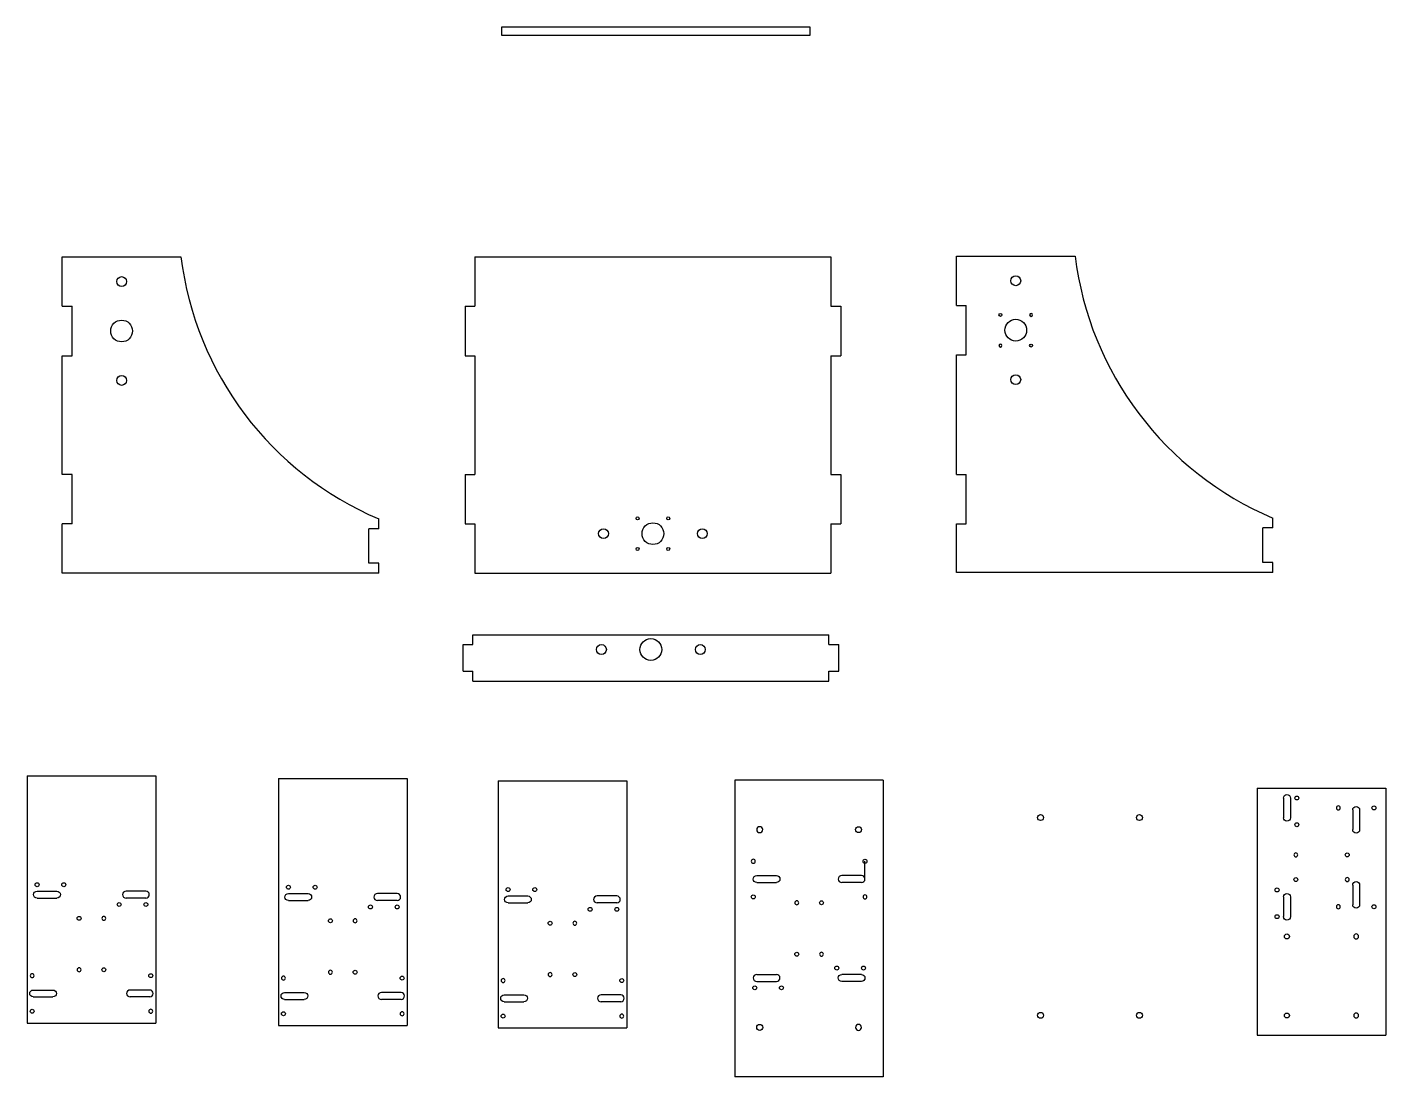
# Model space of a CAD drawing. Header units: millimetres. Extents: x -591 to 783, y -509 to 553.
import ezdxf

# ---------------------------------------------------------------- set-up
doc = ezdxf.new("R2010")
doc.units = ezdxf.units.MM
doc.layers.add('VISIBLE', color=7, linetype='Continuous')

msp = doc.modelspace()

# ---------------------------------------------------------------- linework, layer by layer
for p, q in [((-545.6, 100.4, -312), (-555.6, 100.4, -312)), ((348.8, 100.4, -312), (358.8, 100.4, -312)), ((-545.6, 50.4, -312), (-555.6, 50.4, -312)), ((348.8, 50.4, -312), (358.8, 50.4, -312))]:
    msp.add_line(p, q)
for centre in [(-106.1, 361.1, -312), (798.3, 361.9)]:
    msp.add_arc(centre, 332, 187.0425, 247.0425)
at = {"layer": 'VISIBLE'}
for p, q in [((-111.3, 552.7, 8), (-111.3, 544.7, 8)), ((200.7, 552.7, 8), (-111.3, 552.7, 8)), ((200.7, 544.7, 8), (200.7, 552.7, 8)), ((-111.3, 544.7, 8), (200.7, 544.7, 8)), ((-555.6, 320.4, -312), (-435.6, 320.4, -312)), ((-555.6, 270.4, -312), (-555.6, 320.4, -312)), ((-138.2, 320.4, -312), (-138.2, 270.4, -312)), ((-138.2, 320.4, -312), (221.8, 320.4, -312)), ((221.8, 320.4, -312), (221.8, 270.4, -312)), ((348.8, 321.2), (468.8, 321.2)), ((348.8, 271.2), (348.8, 321.2)), ((-555.6, 270.4, -312), (-545.6, 270.4, -312)), ((-545.6, 220.4, -312), (-545.6, 270.4, -312)), ((-148.2, 270.4, -312), (-138.2, 270.4, -312)), ((-148.2, 270.4, -312), (-148.2, 220.4, -312)), ((221.8, 270.4, -312), (231.8, 270.4, -312)), ((231.8, 270.4, -312), (231.8, 220.4, -312)), ((348.8, 271.2), (358.8, 271.2)), ((358.8, 221.2), (358.8, 271.2)), ((-555.6, 220.4, -312), (-545.6, 220.4, -312)), ((-555.6, 100.4, -312), (-555.6, 220.4, -312)), ((-148.2, 220.4, -312), (-138.2, 220.4, -312)), ((-138.2, 220.4, -312), (-138.2, 100.4, -312)), ((221.8, 220.4, -312), (231.8, 220.4, -312)), ((221.8, 220.4, -312), (221.8, 100.4, -312)), ((348.8, 221.2), (358.8, 221.2)), ((348.8, 100.4), (348.8, 221.2)), ((-545.6, 50.4, -312), (-545.6, 100.4, -312)), ((-148.2, 100.4, -312), (-138.2, 100.4, -312)), ((-148.2, 100.4, -312), (-148.2, 50.4, -312)), ((221.8, 100.4, -312), (231.8, 100.4, -312)), ((231.8, 100.4, -312), (231.8, 50.4, -312)), ((358.8, 50.4), (358.8, 100.4)), ((-235.6, 45.4, -312), (-235.6, 55.4, -312)), ((668.8, 46.2), (668.8, 56.2)), ((-555.6, 0.4, -312), (-555.6, 50.4, -312)), ((-235.6, 45.4, -312), (-245.6, 45.4, -312)), ((-245.6, 10.4, -312), (-245.6, 45.4, -312)), ((-148.2, 50.4, -312), (-138.2, 50.4, -312)), ((-138.2, 50.4, -312), (-138.2, 0.4, -312)), ((221.8, 50.4, -312), (231.8, 50.4, -312)), ((221.8, 50.4, -312), (221.8, 0.4, -312)), ((348.8, 1.2), (348.8, 50.4)), ((668.8, 46.2), (658.8, 46.2)), ((658.8, 11.2), (658.8, 46.2)), ((-235.6, 0.4, -312), (-555.6, 0.4, -312)), ((-235.6, 10.4, -312), (-245.6, 10.4, -312)), ((-235.6, 0.4, -312), (-235.6, 10.4, -312)), ((-138.2, 0.4, -312), (221.8, 0.4, -312)), ((668.8, 1.2), (348.8, 1.2)), ((668.8, 11.2), (658.8, 11.2)), ((668.8, 1.2), (668.8, 11.2)), ((-140.3, -61.8), (219.7, -61.8)), ((-140.3, -71.8), (-140.3, -61.8)), ((219.7, -71.8), (219.7, -61.8)), ((-150.3, -71.8), (-140.3, -71.8)), ((-150.3, -98.8), (-150.3, -71.8)), ((219.7, -71.8), (229.7, -71.8)), ((229.7, -98.8), (229.7, -71.8)), ((-150.3, -98.8), (-140.3, -98.8)), ((-140.3, -108.8), (-140.3, -98.8)), ((-140.3, -108.8), (219.7, -108.8)), ((219.7, -108.8), (219.7, -98.8)), ((219.7, -98.8), (229.7, -98.8)), ((-591.1, -204.7), (-591.1, -454.7)), ((-591.1, -204.7), (-461.1, -204.7)), ((-461.1, -204.7), (-461.1, -454.7)), ((-336.9, -207.2), (-336.9, -457.2)), ((-336.9, -207.2), (-206.9, -207.2)), ((-206.9, -207.2), (-206.9, -457.2)), ((-114.7, -209.6), (-114.7, -459.6)), ((-114.7, -209.6), (15.3, -209.6)), ((15.3, -209.6), (15.3, -459.6)), ((124.8, -209), (124.8, -509)), ((274.8, -209), (124.8, -209)), ((274.8, -209), (274.8, -509)), ((653.1, -217), (653.1, -467)), ((653.1, -217), (783.1, -217)), ((783.1, -217), (783.1, -467)), ((679.6, -227), (679.6, -247)), ((686.6, -227), (686.6, -247)), ((749.6, -239), (749.6, -259)), ((756.6, -239), (756.6, -259)), ((256.3, -309), (256.3, -291)), ((146.8, -305.5), (166.8, -305.5)), ((146.8, -312.5), (166.8, -312.5)), ((252.8, -305.5), (232.8, -305.5)), ((252.8, -312.5), (232.8, -312.5)), ((749.6, -315), (749.6, -335)), ((756.6, -315), (756.6, -335)), ((-581.1, -321.2), (-561.1, -321.2)), ((-581.1, -328.2), (-561.1, -328.2)), ((-471.1, -321.2), (-491.1, -321.2)), ((-471.1, -328.2), (-491.1, -328.2)), ((-326.9, -323.7), (-306.9, -323.7)), ((-216.9, -323.7), (-236.9, -323.7)), ((-104.7, -326.1), (-84.7, -326.1)), ((5.3, -326.1), (-14.7, -326.1)), ((679.6, -327), (679.6, -347)), ((686.6, -327), (686.6, -347)), ((-326.9, -330.7), (-306.9, -330.7)), ((-216.9, -330.7), (-236.9, -330.7)), ((-104.7, -333.1), (-84.7, -333.1)), ((5.3, -333.1), (-14.7, -333.1)), ((146.8, -405.5), (166.8, -405.5)), ((252.8, -405.5), (232.8, -405.5)), ((-585.1, -421.2), (-565.1, -421.2)), ((-467.1, -421.2), (-487.1, -421.2)), ((-330.9, -423.7), (-310.9, -423.7)), ((-212.9, -423.7), (-232.9, -423.7)), ((146.8, -412.5), (166.8, -412.5)), ((252.8, -412.5), (232.8, -412.5)), ((-585.1, -428.2), (-565.1, -428.2)), ((-467.1, -428.2), (-487.1, -428.2)), ((-330.9, -430.7), (-310.9, -430.7)), ((-212.9, -430.7), (-232.9, -430.7)), ((-108.7, -426.1), (-88.7, -426.1)), ((-108.7, -433.1), (-88.7, -433.1)), ((9.3, -426.1), (-10.7, -426.1)), ((9.3, -433.1), (-10.7, -433.1)), ((-591.1, -454.7), (-461.1, -454.7)), ((-336.9, -457.2), (-206.9, -457.2)), ((-114.7, -459.6), (15.3, -459.6)), ((653.1, -467), (783.1, -467)), ((274.8, -509), (124.8, -509))]:
    msp.add_line(p, q, dxfattribs=at)
for centre, radius in [((-495.6, 295.4, -312), 5), ((408.8, 296.2), 5), ((393.3, 261.7), 1.5), ((-495.6, 245.4, -312), 11), ((408.8, 246.2), 11), ((424.3, 230.7), 1.5), ((-495.6, 195.4, -312), 5), ((408.8, 196.2), 5), ((26.3, 55.9, -312), 1.5), ((57.3, 55.9, -312), 1.5), ((-8.2, 40.4, -312), 5), ((41.8, 40.4, -312), 11), ((91.8, 40.4, -312), 5), ((26.3, 24.9, -312), 1.5), ((57.3, 24.9, -312), 1.5), ((39.7, -76.8), 11), ((-10.3, -76.8), 5), ((89.7, -76.8), 5), ((693.1, -227), 2), ((433.9, -246.8, 8), 3), ((533.9, -246.8, 8), 3), ((771.1, -237), 2), ((249.8, -259), 3), ((693.1, -254), 2), ((744.1, -284.5), 2), ((256.3, -291), 2), ((-581.1, -314.7), 2), ((-554.1, -314.7), 2), ((-326.9, -317.2), 2), ((-299.9, -317.2), 2), ((692.1, -309.5), 2), ((-104.7, -319.6), 2), ((-77.7, -319.6), 2), ((143.3, -327), 2), ((673.1, -320), 2), ((-498.1, -334.7), 2), ((-471.1, -334.7), 2), ((-243.9, -337.2), 2), ((-216.9, -337.2), 2), ((-21.7, -339.6), 2), ((5.3, -339.6), 2), ((212.3, -333), 2), ((771.1, -337), 2), ((-538.6, -348.7), 2), ((-284.4, -351.2), 2), ((-62.2, -353.6), 2), ((673.1, -347), 2), ((683.1, -367), 2.5), ((187.3, -385), 2), ((227.8, -399), 2), ((254.8, -399), 2), ((-513.6, -400.7), 2), ((-466.1, -406.7), 2), ((-259.4, -403.2), 2), ((-211.9, -409.2), 2), ((-37.2, -405.6), 2), ((10.3, -411.6), 2), ((144.8, -419), 2), ((171.8, -419), 2), ((-586.1, -442.7), 2), ((-331.9, -445.2), 2), ((-109.7, -447.6), 2), ((433.9, -446.8, 8), 3), ((533.9, -446.8, 8), 3), ((683.1, -447), 2.5), ((149.8, -459), 3)]:
    msp.add_circle(centre, radius, dxfattribs=at)
at = {"layer": 'VISIBLE', "extrusion": (0, 0, -1)}
for centre, radius in [((-424.3, 261.7), 1.5), ((-393.3, 230.7), 1.5), ((-735.1, -237), 2), ((-149.8, -259), 3), ((-692.1, -284.5), 2), ((-143.3, -291), 2), ((-744.1, -309.5), 2), ((-256.3, -327), 2), ((-187.3, -333), 2), ((-735.1, -337), 2), ((513.6, -348.7), 2), ((259.4, -351.2), 2), ((37.2, -353.6), 2), ((-753.1, -367), 2.5), ((-212.3, -385), 2), ((586.1, -406.7), 2), ((538.6, -400.7), 2), ((331.9, -409.2), 2), ((284.4, -403.2), 2), ((109.7, -411.6), 2), ((62.2, -405.6), 2), ((466.1, -442.7), 2), ((211.9, -445.2), 2), ((-10.3, -447.6), 2), ((-753.1, -447), 2.5), ((-249.8, -459), 3)]:
    msp.add_circle(centre, radius, dxfattribs=at)
for centre, start, end in [((-683.1, -227), 0, 180), ((-683.1, -247), 180, 0), ((-753.1, -239), 0, 180), ((-753.1, -259), 180, 0), ((-146.8, -309), 270, 90), ((-166.8, -309), 90, 270), ((-753.1, -315), 0, 180), ((581.1, -324.7), 270, 90), ((561.1, -324.7), 90, 270), ((326.9, -327.2), 270, 90), ((306.9, -327.2), 90, 270), ((104.7, -329.6), 270, 90), ((84.7, -329.6), 90, 270), ((-683.1, -327), 0, 180), ((-753.1, -335), 180, 0), ((-683.1, -347), 180, 0), ((-232.8, -409), 270, 90), ((-252.8, -409), 90, 270), ((585.1, -424.7), 270, 90), ((565.1, -424.7), 90, 270), ((330.9, -427.2), 270, 90), ((310.9, -427.2), 90, 270), ((108.7, -429.6), 270, 90), ((88.7, -429.6), 90, 270)]:
    msp.add_arc(centre, 3.5, start, end, dxfattribs=at)
at = {"layer": 'VISIBLE'}
for centre, start, end in [((232.8, -309), 90, 270), ((252.8, -309), 270, 90), ((-491.1, -324.7), 90, 270), ((-471.1, -324.7), 270, 90), ((-236.9, -327.2), 90, 270), ((-216.9, -327.2), 270, 90), ((-14.7, -329.6), 90, 270), ((5.3, -329.6), 270, 90), ((146.8, -409), 90, 270), ((166.8, -409), 270, 90), ((-487.1, -424.7), 90, 270), ((-467.1, -424.7), 270, 90), ((-232.9, -427.2), 90, 270), ((-212.9, -427.2), 270, 90), ((-10.7, -429.6), 90, 270), ((9.3, -429.6), 270, 90)]:
    msp.add_arc(centre, 3.5, start, end, dxfattribs=at)

doc.saveas('drawing.dxf')
